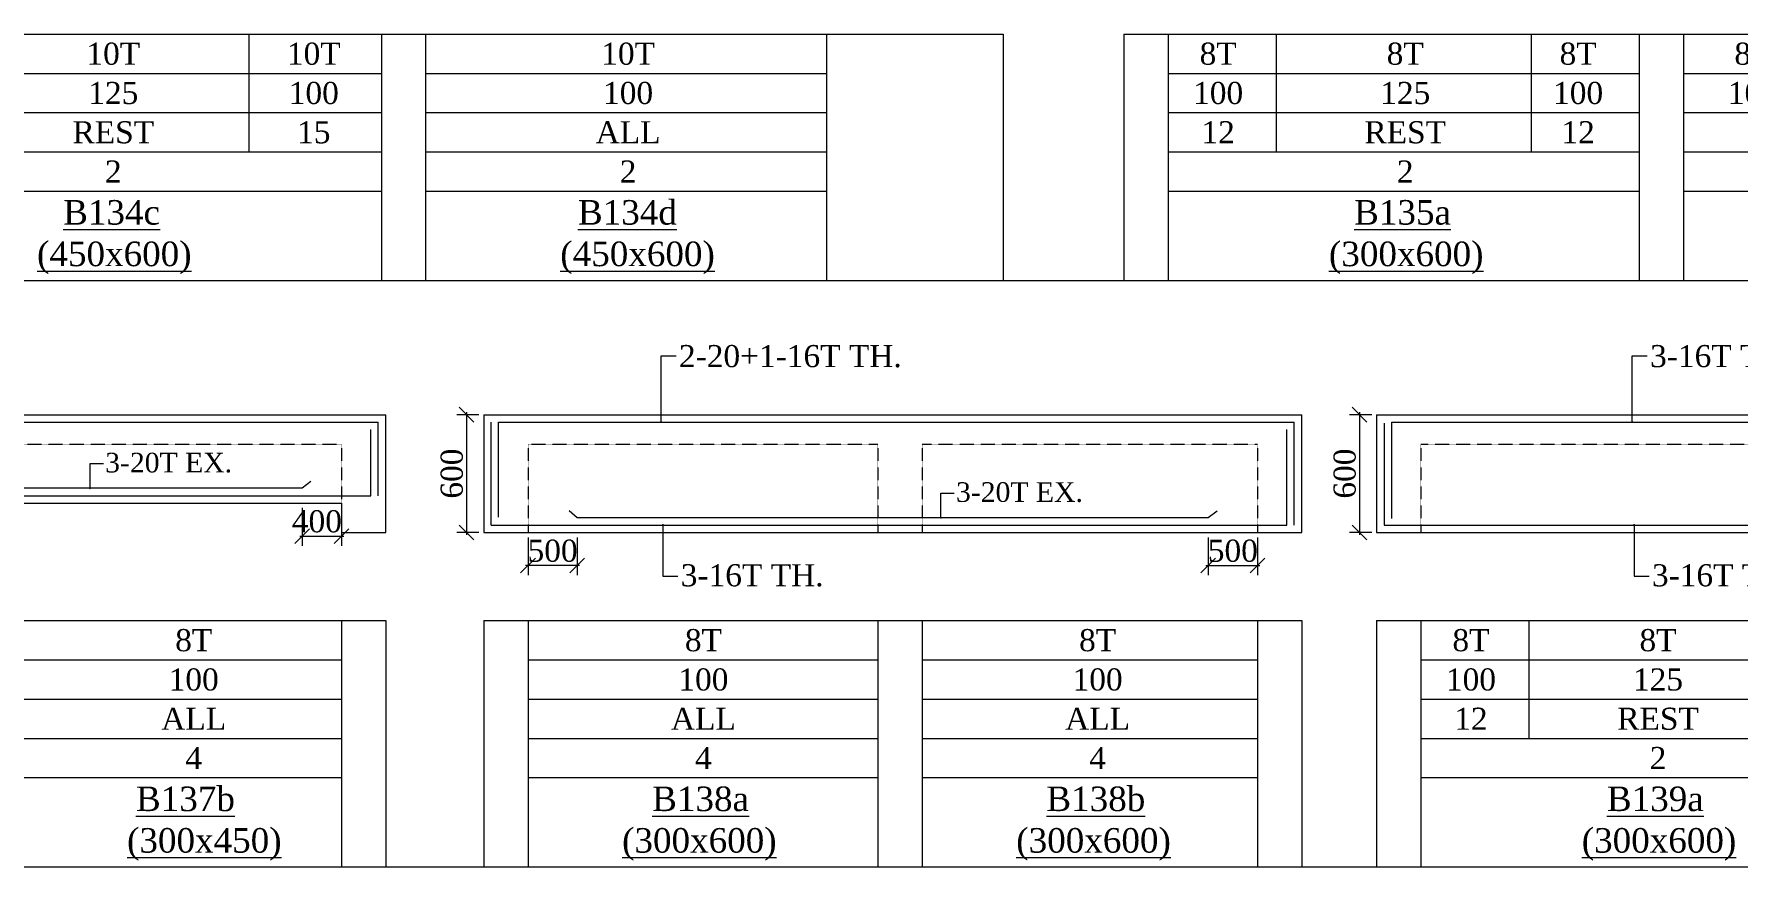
# Model space of a CAD drawing. Header units: millimetres. Extents: x 9781889 to 10654170, y -7832723 to -7608561.
# Drawn here: x 10387347 to 10404690, y -7779123 to -7770641 of the extents above; entities that cross this region are included whole.
import ezdxf
from ezdxf.enums import TextEntityAlignment as Align

# ---------------------------------------------------------------- set-up
doc = ezdxf.new("R2010")
doc.units = ezdxf.units.MM
doc.header["$LTSCALE"] = 10
doc.header["$PDMODE"] = 3
doc.linetypes.add('HIDDEN', pattern=[0.375, 0.25, -0.125])
for name, color, linetype, lineweight in [('S-DIM L.S.', 7, 'Continuous', 0), ('S-L.S.SECTION', 5, 'Continuous', 0), ('S-L.S.SLAB LINE', 252, 'HIDDEN', 0), ('S-L.S.STEEL', 1, 'Continuous', 9), ('S-SECTION MARK', 7, 'Continuous', 0), ('S-SHEET', 251, 'Continuous', 0), ('S-TEXT', 7, 'Continuous', 0), ('S-TEXT L.S. BEAM NO.', 30, 'Continuous', 0), ('S-TEXT. L.S.', 7, 'Continuous', 0)]:
    doc.layers.add(name, color=color, linetype=linetype, lineweight=lineweight)
doc.styles.add('135', font='arial.ttf', dxfattribs={"width": 0.8, "height": 135})
doc.styles.get("Standard").update_dxf_attribs({"font": 'arial.ttf'})
doc.styles.add('TEXT', font='times.ttf')
doc.dimstyles.new('75', dxfattribs={"dimtxt": 135, "dimasz": 90, "dimexe": 0.1, "dimexo": 0.03, "dimgap": 0.09, "dimtad": 1, "dimdec": 0, "dimzin": 0, "dimdsep": 46, "dimtxsty": '135', "dimblk": 'ARCHTICK', "dimcen": 0.09, "dimclrd": 256, "dimclre": 256, "dimclrt": 256, "dimadec": 0, "dimazin": 0, "dimtfac": 1, "dimtdec": 0, "dimtofl": 0, "dimtmove": 1, "dimatfit": 3, "dimldrblk": 'DOTSMALL', "dimfxl": 1, "dimtolj": 1, "dimtzin": 0, "dimlwd": -1, "dimlwe": -1, "dimarcsym": 0})
doc.dimstyles.new('SETU_1', dxfattribs={"dimtxt": 200, "dimasz": 150, "dimexe": 100, "dimexo": 50, "dimgap": 35, "dimtad": 1, "dimdec": 0, "dimzin": 0, "dimdsep": 46, "dimtxsty": 'Standard', "dimblk": 'OBLIQUE', "dimcen": 150, "dimdle": 25, "dimclrd": 256, "dimclre": 7, "dimclrt": 256, "dimadec": 0, "dimazin": 0, "dimtfac": 1, "dimtdec": 0, "dimtofl": 0, "dimtmove": 1, "dimatfit": 3, "dimfxl": 1, "dimtolj": 1, "dimtzin": 0, "dimlwd": -1, "dimlwe": 5, "dimarcsym": 1})

# ---------------------------------------------------------------- blocks, each defined once
blk = doc.blocks.new('_ArchTick')
at = {"color": 0, "linetype": 'ByBlock', "const_width": 0.15}
blk.add_lwpolyline([(-0.5, -0.5), (0.5, 0.5)], dxfattribs=at)
blk = doc.blocks.new('_Oblique')
at = {"color": 0, "linetype": 'ByBlock', "lineweight": -2}
blk.add_line((-0.5, -0.5), (0.5, 0.5), dxfattribs=at)
blk = doc.blocks.new('*D880')
at = {"layer": 'Defpoints', "color": 0, "transparency": 16777216}
for p in [(10391925, -7774517), (10391750, -7775717), (10391925, -7775717)]:
    blk.add_point(p, dxfattribs=at)
at = {"layer": 'S-DIM L.S.', "color": 7, "lineweight": 5, "transparency": 16777216}
for p, q in [((10391875, -7774517), (10391650, -7774517)), ((10391875, -7775717), (10391650, -7775717))]:
    blk.add_line(p, q, dxfattribs=at)
at = {"layer": 'S-DIM L.S.', "transparency": 16777216}
blk.add_line((10391750, -7774492), (10391750, -7775742), dxfattribs=at)
at = {"layer": 'S-DIM L.S.', "transparency": 16777216, "xscale": 150, "yscale": 150, "zscale": 150}
for p, rotation in [((10391750, -7774517), 90), ((10391750, -7775717), 270)]:
    blk.add_blockref('_Oblique', p, dxfattribs=dict(at, rotation=rotation))
at = {"layer": 'S-DIM L.S.', "transparency": 16777216, "insert": (10391600, -7775117), "char_height": 225, "attachment_point": 5, "rotation": 90, "style": 'TEXT'}
blk.add_mtext('\\A1;600', dxfattribs=at)
blk = doc.blocks.new('*D881')
at = {"layer": 'Defpoints', "color": 0, "transparency": 16777216}
for p in [(10392375, -7775717, 0), (10392875, -7775717, 0), (10392375, -7776053)]:
    blk.add_point(p, dxfattribs=at)
at = {"layer": 'S-DIM L.S.', "color": 7, "lineweight": 5, "transparency": 16777216}
for p, q in [((10392375, -7775767), (10392375, -7776153)), ((10392875, -7775767), (10392875, -7776153))]:
    blk.add_line(p, q, dxfattribs=at)
at = {"layer": 'S-DIM L.S.', "transparency": 16777216}
blk.add_line((10392900, -7776053), (10392350, -7776053), dxfattribs=at)
at = {"layer": 'S-DIM L.S.', "transparency": 16777216, "xscale": 150, "yscale": 150, "zscale": 150, "rotation": 180}
blk.add_blockref('_Oblique', (10392375, -7776053), dxfattribs=at)
at = {"layer": 'S-DIM L.S.', "transparency": 16777216, "xscale": 150, "yscale": 150, "zscale": 150}
blk.add_blockref('_Oblique', (10392875, -7776053), dxfattribs=at)
at = {"layer": 'S-DIM L.S.', "transparency": 16777216, "insert": (10392625, -7775904), "char_height": 225, "attachment_point": 5, "style": 'TEXT'}
blk.add_mtext('\\A1;500', dxfattribs=at)
blk = doc.blocks.new('*D876')
at = {"layer": 'Defpoints', "color": 0, "transparency": 16777216}
for p in [(10399299, -7775717, 0), (10399799, -7775717, 0), (10399799, -7776053)]:
    blk.add_point(p, dxfattribs=at)
at = {"layer": 'S-DIM L.S.', "color": 7, "lineweight": 5, "transparency": 16777216}
for p, q in [((10399299, -7775767), (10399299, -7776153)), ((10399799, -7775767), (10399799, -7776153))]:
    blk.add_line(p, q, dxfattribs=at)
at = {"layer": 'S-DIM L.S.', "transparency": 16777216}
blk.add_line((10399274, -7776053), (10399824, -7776053), dxfattribs=at)
at = {"layer": 'S-DIM L.S.', "transparency": 16777216, "xscale": 150, "yscale": 150, "zscale": 150, "rotation": 180}
blk.add_blockref('_Oblique', (10399299, -7776053), dxfattribs=at)
at = {"layer": 'S-DIM L.S.', "transparency": 16777216, "xscale": 150, "yscale": 150, "zscale": 150}
blk.add_blockref('_Oblique', (10399799, -7776053), dxfattribs=at)
at = {"layer": 'S-DIM L.S.', "transparency": 16777216, "insert": (10399549, -7775904), "char_height": 225, "attachment_point": 5, "style": 'TEXT'}
blk.add_mtext('\\A1;500', dxfattribs=at)
blk = doc.blocks.new('*D886')
at = {"layer": 'Defpoints', "color": 0, "transparency": 16777216}
for p in [(10401013, -7774517), (10400837, -7775717), (10401013, -7775717)]:
    blk.add_point(p, dxfattribs=at)
at = {"layer": 'S-DIM L.S.', "color": 7, "lineweight": 5, "transparency": 16777216}
for p, q in [((10400963, -7774517), (10400737, -7774517)), ((10400963, -7775717), (10400737, -7775717))]:
    blk.add_line(p, q, dxfattribs=at)
at = {"layer": 'S-DIM L.S.', "transparency": 16777216}
blk.add_line((10400837, -7774492), (10400837, -7775742), dxfattribs=at)
at = {"layer": 'S-DIM L.S.', "transparency": 16777216, "xscale": 150, "yscale": 150, "zscale": 150}
for p, rotation in [((10400837, -7774517), 90), ((10400837, -7775717), 270)]:
    blk.add_blockref('_Oblique', p, dxfattribs=dict(at, rotation=rotation))
at = {"layer": 'S-DIM L.S.', "transparency": 16777216, "insert": (10400688, -7775117), "char_height": 225, "attachment_point": 5, "rotation": 90, "style": 'TEXT'}
blk.add_mtext('\\A1;600', dxfattribs=at)
blk = doc.blocks.new('*D1208')
at = {"layer": 'Defpoints', "color": 0, "transparency": 16777216}
for p in [(10390076, -7775417, 0), (10390476, -7775417, 0), (10390476, -7775753)]:
    blk.add_point(p, dxfattribs=at)
at = {"layer": 'S-DIM L.S.', "color": 7, "lineweight": 5, "transparency": 16777216}
for p, q in [((10390076, -7775467), (10390076, -7775853)), ((10390476, -7775467), (10390476, -7775853))]:
    blk.add_line(p, q, dxfattribs=at)
at = {"layer": 'S-DIM L.S.', "transparency": 16777216}
blk.add_line((10390051, -7775753), (10390501, -7775753), dxfattribs=at)
at = {"layer": 'S-DIM L.S.', "transparency": 16777216, "xscale": 150, "yscale": 150, "zscale": 150, "rotation": 180}
blk.add_blockref('_Oblique', (10390076, -7775753), dxfattribs=at)
at = {"layer": 'S-DIM L.S.', "transparency": 16777216, "xscale": 150, "yscale": 150, "zscale": 150}
blk.add_blockref('_Oblique', (10390476, -7775753), dxfattribs=at)
at = {"layer": 'S-DIM L.S.', "transparency": 16777216, "insert": (10390226, -7775604), "char_height": 225, "attachment_point": 5, "style": 'TEXT'}
blk.add_mtext('\\A1;400', dxfattribs=at)

msp = doc.modelspace()

# ---------------------------------------------------------------- linework, layer by layer
at = {"layer": 'S-L.S.SECTION'}
for p, q in [((10382495.6, -7774517, 0), (10390926.2, -7774517, 0)), ((10390926.2, -7775417, 0), (10390926.2, -7774517, 0)), ((10391924.9, -7774517, 0), (10400249.8, -7774517, 0)), ((10391925, -7774517, 0), (10391925, -7775717, 0)), ((10400249.8, -7775717, 0), (10400249.8, -7774517, 0)), ((10401012.6, -7774517, 0), (10418617.6, -7774517, 0)), ((10401012.6, -7774517, 0), (10401012.6, -7775717, 0)), ((10382945.6, -7775417, 0), (10390476.2, -7775417, 0)), ((10391924.9, -7775717, 0), (10400249.8, -7775717, 0)), ((10401012.6, -7775717, 0), (10423621.4, -7775717, 0))]:
    msp.add_line(p, q, dxfattribs=at)
at = {"layer": 'S-L.S.SECTION', "elevation": 0}
msp.add_lwpolyline([(10390476.2, -7775417), (10390476.2, -7775717), (10390926.2, -7775717), (10390926.2, -7775417)], dxfattribs=at)
at = {"layer": 'S-L.S.SLAB LINE', "ltscale": 0.3}
for p, q in [((10386925.6, -7774817, 0), (10390476.2, -7774817, 0)), ((10390476.2, -7774817, 0), (10390476.2, -7775417, 0)), ((10391924.9, -7774817, 0), (10391925, -7774817, 0)), ((10392375, -7774817, 0), (10395937.1, -7774817, 0)), ((10392375, -7774817, 0), (10392375, -7775717, 0)), ((10395937.1, -7774817, 0), (10395937.1, -7775717, 0)), ((10396387.1, -7774817, 0), (10399799.8, -7774817, 0)), ((10396387.1, -7774817, 0), (10396387.1, -7775717, 0)), ((10399799.8, -7774817, 0), (10399799.8, -7775717, 0)), ((10401462.6, -7774817, 0), (10406257.6, -7774817, 0)), ((10401462.6, -7774817, 0), (10401462.6, -7775717, 0))]:
    msp.add_line(p, q, dxfattribs=at)
at = {"layer": 'S-L.S.STEEL'}
for p, q in [((10382645.6, -7774592, 0), (10390851.2, -7774592, 0)), ((10390776.2, -7775342, 0), (10390776.2, -7774667, 0)), ((10390851.2, -7775342, 0), (10390851.2, -7774592, 0)), ((10391999.9, -7775642, 0), (10391999.9, -7774592, 0)), ((10392074.9, -7774592, 0), (10400174.8, -7774592, 0)), ((10392074.9, -7775562.4, 0), (10392074.9, -7774592, 0)), ((10400099.8, -7775642, 0), (10400099.8, -7774667, 0)), ((10400174.8, -7775642, 0), (10400174.8, -7774592, 0)), ((10401087.6, -7774604.6, 0), (10401087.6, -7775642, 0)), ((10401162.6, -7774592, 0), (10401162.6, -7775574.6, 0)), ((10382570.6, -7775342, 0), (10390776.2, -7775342, 0)), ((10391999.9, -7775642, 0), (10400099.8, -7775642, 0)), ((10401087.6, -7775642, 0), (10423550.5, -7775642, 0))]:
    msp.add_line(p, q, dxfattribs=at)
at = {"layer": 'S-L.S.STEEL', "elevation": 0}
for points in [[(10390165.6, -7775198.8), (10390076.1, -7775267), (10383545.8, -7775267), (10383463.8, -7775196.3)], [(10399388.6, -7775498.8), (10399299.1, -7775567), (10392875.1, -7775567), (10392793.1, -7775496.3)]]:
    msp.add_lwpolyline(points, dxfattribs=at)
at = {"layer": 'S-L.S.STEEL'}
msp.add_polyline3d([(10401162.6, -7774592, 0), (10418550.4, -7774592, 0), (10418550.4, -7775519.2, 0)], dxfattribs=at)
at = {"layer": 'S-SHEET'}
for p, q in [((10375535, -7770640.8, 0), (10397212.9, -7770640.8, 0)), ((10389532.9, -7770640.8, 0), (10389532.9, -7771840.8, 0)), ((10390882.9, -7770640.8, 0), (10390882.9, -7773150.1, 0)), ((10391332.9, -7770640.8, 0), (10391332.9, -7773150.1, 0)), ((10395412.9, -7770640.8, 0), (10395412.9, -7773150.1, 0)), ((10397212.9, -7770640.8, 0), (10397212.9, -7773150.1, 0)), ((10398439.4, -7770640.8, 0), (10421048.3, -7770640.8, 0)), ((10398439.4, -7770640.8), (10398439.4, -7773150.1)), ((10398889.4, -7770640.8, 0), (10398889.4, -7773150.1, 0)), ((10399989.4, -7770640.8, 0), (10399989.4, -7771840.8, 0)), ((10402584.4, -7770640.8, 0), (10402584.4, -7771840.8, 0)), ((10403684.4, -7770640.8, 0), (10403684.4, -7773150.1, 0)), ((10404134.4, -7770640.8, 0), (10404134.4, -7773150.1, 0)), ((10385407.9, -7771040.8, 0), (10390882.9, -7771040.8, 0)), ((10391332.9, -7771040.8, 0), (10395412.9, -7771040.8, 0)), ((10398889.4, -7771040.8, 0), (10403684.4, -7771040.8, 0)), ((10404134.4, -7771040.8, 0), (10409309.4, -7771040.8, 0)), ((10385407.9, -7771440.8, 0), (10390882.9, -7771440.8, 0)), ((10391332.9, -7771440.8, 0), (10395412.9, -7771440.8, 0)), ((10398889.4, -7771440.8, 0), (10403684.4, -7771440.8, 0)), ((10404134.4, -7771440.8, 0), (10409309.4, -7771440.8, 0)), ((10385407.9, -7771840.8, 0), (10390882.9, -7771840.8, 0)), ((10391332.9, -7771840.8, 0), (10395412.9, -7771840.8, 0)), ((10398889.4, -7771840.8, 0), (10403684.4, -7771840.8, 0)), ((10404134.4, -7771840.8, 0), (10409309.4, -7771840.8, 0)), ((10385407.9, -7772240.8, 0), (10390882.9, -7772240.8, 0)), ((10391332.9, -7772240.8, 0), (10395412.9, -7772240.8, 0)), ((10398889.4, -7772240.8, 0), (10403684.4, -7772240.8, 0)), ((10404134.4, -7772240.8, 0), (10409309.4, -7772240.8, 0)), ((10373481.8, -7773150.1), (10424816, -7773150.1)), ((10375535, -7773150.1, 0), (10397212.9, -7773150.1, 0)), ((10398439.4, -7773150.1, 0), (10421048.3, -7773150.1, 0)), ((10382495.6, -7776613.5, 0), (10390926.2, -7776613.5, 0)), ((10390476.2, -7776613.5, 0), (10390476.2, -7779122.8, 0)), ((10390926.2, -7776613.5, 0), (10390926.2, -7779122.8, 0)), ((10391924.9, -7776613.5, 0), (10400249.8, -7776613.5, 0)), ((10391924.9, -7776613.5, 0), (10391924.9, -7779122.8, 0)), ((10392374.9, -7776613.5, 0), (10392374.9, -7779122.8, 0)), ((10395937.1, -7776613.5), (10395937.1, -7779122.8)), ((10396387.1, -7776613.5, 0), (10396387.1, -7779122.8, 0)), ((10399799.8, -7776613.5, 0), (10399799.8, -7779122.8, 0)), ((10400249.8, -7776613.5, 0), (10400249.8, -7779122.8, 0)), ((10401012.6, -7776613.5, 0), (10423621.4, -7776613.5, 0)), ((10401012.6, -7776613.5), (10401012.6, -7779122.8)), ((10401462.6, -7776613.5, 0), (10401462.6, -7779122.8, 0)), ((10402562.6, -7776613.5, 0), (10402562.6, -7777813.5, 0)), ((10386925.6, -7777013.5, 0), (10390476.2, -7777013.5, 0)), ((10392374.9, -7777013.5, 0), (10395937.1, -7777013.5, 0)), ((10396387.1, -7777013.5, 0), (10399799.8, -7777013.5, 0)), ((10401462.6, -7777013.5, 0), (10406257.6, -7777013.5, 0)), ((10386925.6, -7777413.5, 0), (10390476.2, -7777413.5, 0)), ((10392374.9, -7777413.5, 0), (10395937.1, -7777413.5, 0)), ((10396387.1, -7777413.5, 0), (10399799.8, -7777413.5, 0)), ((10401462.6, -7777413.5, 0), (10406257.6, -7777413.5, 0)), ((10386925.6, -7777813.5, 0), (10390476.2, -7777813.5, 0)), ((10392374.9, -7777813.5, 0), (10395937.1, -7777813.5, 0)), ((10396387.1, -7777813.5, 0), (10399799.8, -7777813.5, 0)), ((10401462.6, -7777813.5, 0), (10406257.6, -7777813.5, 0)), ((10386925.6, -7778213.5, 0), (10390476.2, -7778213.5, 0)), ((10392374.9, -7778213.5, 0), (10395937.1, -7778213.5, 0)), ((10396387.1, -7778213.5, 0), (10399799.8, -7778213.5, 0)), ((10401462.6, -7778213.5, 0), (10406257.6, -7778213.5, 0)), ((10373481.8, -7779122.8), (10424816, -7779122.8)), ((10382495.6, -7779122.8, 0), (10390926.2, -7779122.8, 0)), ((10391924.9, -7779122.8), (10400249.8, -7779122.8, 0)), ((10401012.6, -7779122.8, 0), (10423621.4, -7779122.8, 0))]:
    msp.add_line(p, q, dxfattribs=at)

# ---------------------------------------------------------------- texts
at = {"layer": 'S-TEXT', "linetype": 'ByBlock', "style": 'TEXT'}
for s, p in [('10T', (10388153.9, -7770840.8, 0)), ('10T', (10390194.6, -7770840.8, 0)), ('10T', (10393393.7, -7770840.8, 0)), ('8T', (10399399.3, -7770840.8, 0)), ('8T', (10401303.4, -7770840.8, 0)), ('8T', (10403063.3, -7770840.8, 0)), ('8T', (10404842.2, -7770840.8, 0)), ('125', (10388153.9, -7771240.8, 0)), ('100', (10390194.6, -7771240.8, 0)), ('100', (10393393.7, -7771240.8, 0)), ('100', (10399399.3, -7771240.8, 0)), ('125', (10401303.4, -7771240.8, 0)), ('100', (10403063.3, -7771240.8, 0)), ('100', (10404842.2, -7771240.8, 0)), ('REST', (10388153.9, -7771640.8, 0)), ('15', (10390194.6, -7771640.8, 0)), ('ALL', (10393393.7, -7771640.8, 0)), ('12', (10399399.3, -7771640.8, 0)), ('REST', (10401303.4, -7771640.8, 0)), ('12', (10403063.3, -7771640.8, 0)), ('2', (10388153.9, -7772040.8, 0)), ('2', (10393393.7, -7772040.8, 0)), ('2', (10401303.4, -7772040.8, 0)), ('8T', (10388972.4, -7776813.5, 0)), ('8T', (10394160.1, -7776813.5, 0)), ('8T', (10398172.5, -7776813.5, 0)), ('8T', (10401972.5, -7776813.5, 0)), ('8T', (10403876.6, -7776813.5, 0)), ('100', (10388972.4, -7777213.5, 0)), ('100', (10394160.1, -7777213.5, 0)), ('100', (10398172.5, -7777213.5, 0)), ('100', (10401972.5, -7777213.5, 0)), ('125', (10403876.6, -7777213.5, 0)), ('ALL', (10388972.4, -7777613.5, 0)), ('ALL', (10394160.1, -7777613.5, 0)), ('ALL', (10398172.5, -7777613.5, 0)), ('12', (10401972.5, -7777613.5, 0)), ('REST', (10403876.6, -7777613.5, 0)), ('4', (10388972.4, -7778013.5, 0)), ('4', (10394160.1, -7778013.5, 0)), ('4', (10398172.5, -7778013.5, 0)), ('2', (10403876.6, -7778013.5, 0))]:
    msp.add_text(s, height=225, dxfattribs=at).set_placement(p, align=Align.MIDDLE_CENTER)
at = {"layer": 'S-TEXT L.S. BEAM NO.', "color": 140, "linetype": 'ByBlock', "style": 'TEXT'}
for s, p in [('%%UB134c', (10387643.5, -7772581.5, 0)), ('%%UB134d', (10392883.3, -7772581.5, 0)), ('%%U(450x600)', (10387377.7, -7773004.5, 0)), ('%%U(450x600)', (10392703.6, -7773004.5, 0))]:
    msp.add_text(s, height=250, dxfattribs=at).set_placement(p)
at = {"layer": 'S-TEXT L.S. BEAM NO.', "linetype": 'ByBlock', "style": 'TEXT'}
for s, p in [('%%UB135a', (10400783.3, -7772581.5, 0)), ('%%U(300x600)', (10400527.2, -7773004.5, 0)), ('%%UB138a', (10393638.4, -7778554.2, 0)), ('%%UB138b', (10397650.9, -7778554.2, 0)), ('%%UB139a', (10403356.4, -7778554.2, 0)), ('%%U(300x600)', (10393332.3, -7778977.2, 0)), ('%%U(300x600)', (10397344.8, -7778977.2, 0)), ('%%U(300x600)', (10403100.3, -7778977.2, 0))]:
    msp.add_text(s, height=250, dxfattribs=at).set_placement(p)
at = {"layer": 'S-TEXT L.S. BEAM NO.', "color": 35, "linetype": 'ByBlock', "style": 'TEXT'}
for s, p in [('%%UB137b', (10388384.8, -7778554.2, 0)), ('%%U(300x450)', (10388293.8, -7778977.2, 0))]:
    msp.add_text(s, height=250, dxfattribs=at).set_placement(p)
at = {"layer": 'S-TEXT. L.S.', "style": 'TEXT'}
for s, height, p in [('2-20+1-16T TH.', 225, (10393911.2, -7774032.8, 0)), ('3-16T TH.', 225, (10403796, -7774032.8, 0)), ('3-20T EX.', 200, (10388071, -7775105, 0)), ('3-20T EX.', 200, (10396731.1, -7775405, 0)), ('3-16T TH.', 225, (10393929.6, -7776264.9, 0)), ('3-16T TH.', 225, (10403814.3, -7776264.9, 0))]:
    msp.add_text(s, height=height, dxfattribs=at).set_placement(p)

# ---------------------------------------------------------------- dimensions: what is measured, and where the dimension line sits
at = {"layer": 'S-DIM L.S.', "color": 7}
for base, p1, p2, picture, middle in [((10391749.8, -7775717, 0), (10391924.9, -7774517, 0), (10391924.9, -7775717, 0), '*D880', (10391600.3, -7775117, 0)), ((10400837.4, -7775717, 0), (10401012.6, -7774517, 0), (10401012.6, -7775717, 0), '*D886', (10400688, -7775117, 0))]:
    dim = msp.add_linear_dim(base=base, p1=p1, p2=p2, angle=90, dimstyle='SETU_1', override={"dimtxt": 225, "dimlfac": 0.5, "dimtxsty": 'TEXT'}, dxfattribs=at)
    dim.commit()
    dim.dimension.update_dxf_attribs({"geometry": picture, "text_midpoint": middle})
at = {"layer": 'S-DIM L.S.'}
for base, p1, p2, picture, middle in [((10390476.2, -7775753.1, 0), (10390076.1, -7775417, 0), (10390476.2, -7775417, 0), '*D1208', (10390226.1, -7775753.1, 0)), ((10399799.2, -7776053.1, 0), (10399299.1, -7775717, 0), (10399799.2, -7775717, 0), '*D876', (10399549.2, -7776053.1, 0))]:
    dim = msp.add_linear_dim(base=base, p1=p1, p2=p2, angle=180, dimstyle='SETU_1', override={"dimtxt": 225, "dimtxsty": 'TEXT'}, dxfattribs=at)
    dim.commit()
    dim.dimension.update_dxf_attribs({"geometry": picture, "text_midpoint": middle, "dimtype": 160})
dim = msp.add_linear_dim(base=(10392375, -7776053.1, 0), p1=(10392875.1, -7775717, 0), p2=(10392375, -7775717, 0), dimstyle='SETU_1', override={"dimtxt": 225, "dimtxsty": 'TEXT'}, dxfattribs=at)
dim.commit()
dim.dimension.update_dxf_attribs({"geometry": '*D881', "text_midpoint": (10392625, -7776053.1, 0), "dimtype": 160})

# ---------------------------------------------------------------- leaders
at = {"layer": 'S-SECTION MARK'}
for points in [[(10393729.6, -7774592, 0), (10393729.6, -7773917.6, 0), (10393882.1, -7773917.6, 0)], [(10403614.3, -7774592, 0), (10403614.3, -7773917.6, 0), (10403766.9, -7773917.6, 0)], [(10387917, -7775267, 0), (10387917, -7775014.7, 0), (10388052.4, -7775014.7, 0)], [(10396577.2, -7775567, 0), (10396577.2, -7775314.7, 0), (10396712.5, -7775314.7, 0)], [(10393747.9, -7775638.1, 0), (10393747.9, -7776160, 0), (10393900.5, -7776160, 0)], [(10403632.6, -7775638.1, 0), (10403632.6, -7776160, 0), (10403785.2, -7776160, 0)]]:
    msp.add_leader(points, dimstyle='75', override={"dimasz": 75}, dxfattribs=at)

doc.saveas('drawing.dxf')
